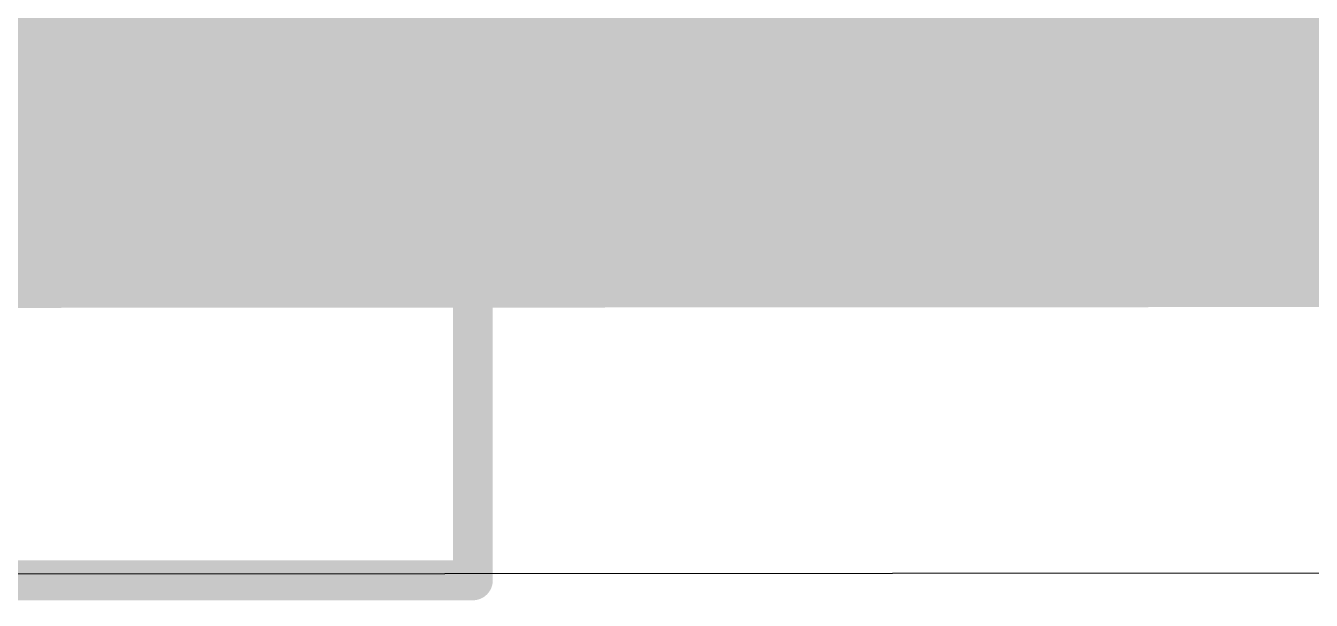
# Model space of a CAD drawing. Extents: x -0.1 to 57, y -0.1 to 41.
# Drawn here: x 24.286 to 29.194, y -0.087 to 2.109 of the extents above; entities that cross this region are included whole.
import ezdxf

# ---------------------------------------------------------------- set-up
doc = ezdxf.new("R2010")
doc.units = 0
for name, color, linetype in [('16', 175, 'CONTINUOUS'), ('20', 30, 'CONTINUOUS'), ('21', 253, 'CONTINUOUS')]:
    doc.layers.add(name, color=color, linetype=linetype)

msp = doc.modelspace()

# ---------------------------------------------------------------- linework, layer by layer
at = {"layer": '16', "const_width": 0.1524}
for points in [[(23.9215, 2.1336), (38.0784, 2.1336)], [(1.0922, 1.9812), (55.8411, 1.9812)], [(1.0922, 1.8288), (55.8409, 1.8288)], [(1.0922, 1.6764), (55.8406, 1.6764)], [(1.0922, 1.524), (55.8403, 1.524)], [(1.0922, 1.3716), (55.8401, 1.3716)], [(1.0922, 1.2192), (55.8398, 1.2192)], [(55.8397, 1.1265), (1.0922, 1.0929)]]:
    msp.add_lwpolyline(points, dxfattribs=at)
at = {"layer": '20'}
msp.add_line((0, 0), (56.93, 0.035), dxfattribs=at)
at = {"layer": '21', "const_width": 0.1524}
for points in [[(25.993, 2.3776), (25.993, -0.0104)], [(16.011, -0.0104), (25.993, -0.0104)]]:
    msp.add_lwpolyline(points, dxfattribs=at)
at = {"layer": '21', "const_width": 0.0762}
for points in [[(25.993, -0.0485, 1), (25.993, 0.0277)], [(25.9549, -0.0104, 1), (26.0311, -0.0104)]]:
    msp.add_lwpolyline(points, format="xyb", dxfattribs=at)

doc.saveas('drawing.dxf')
